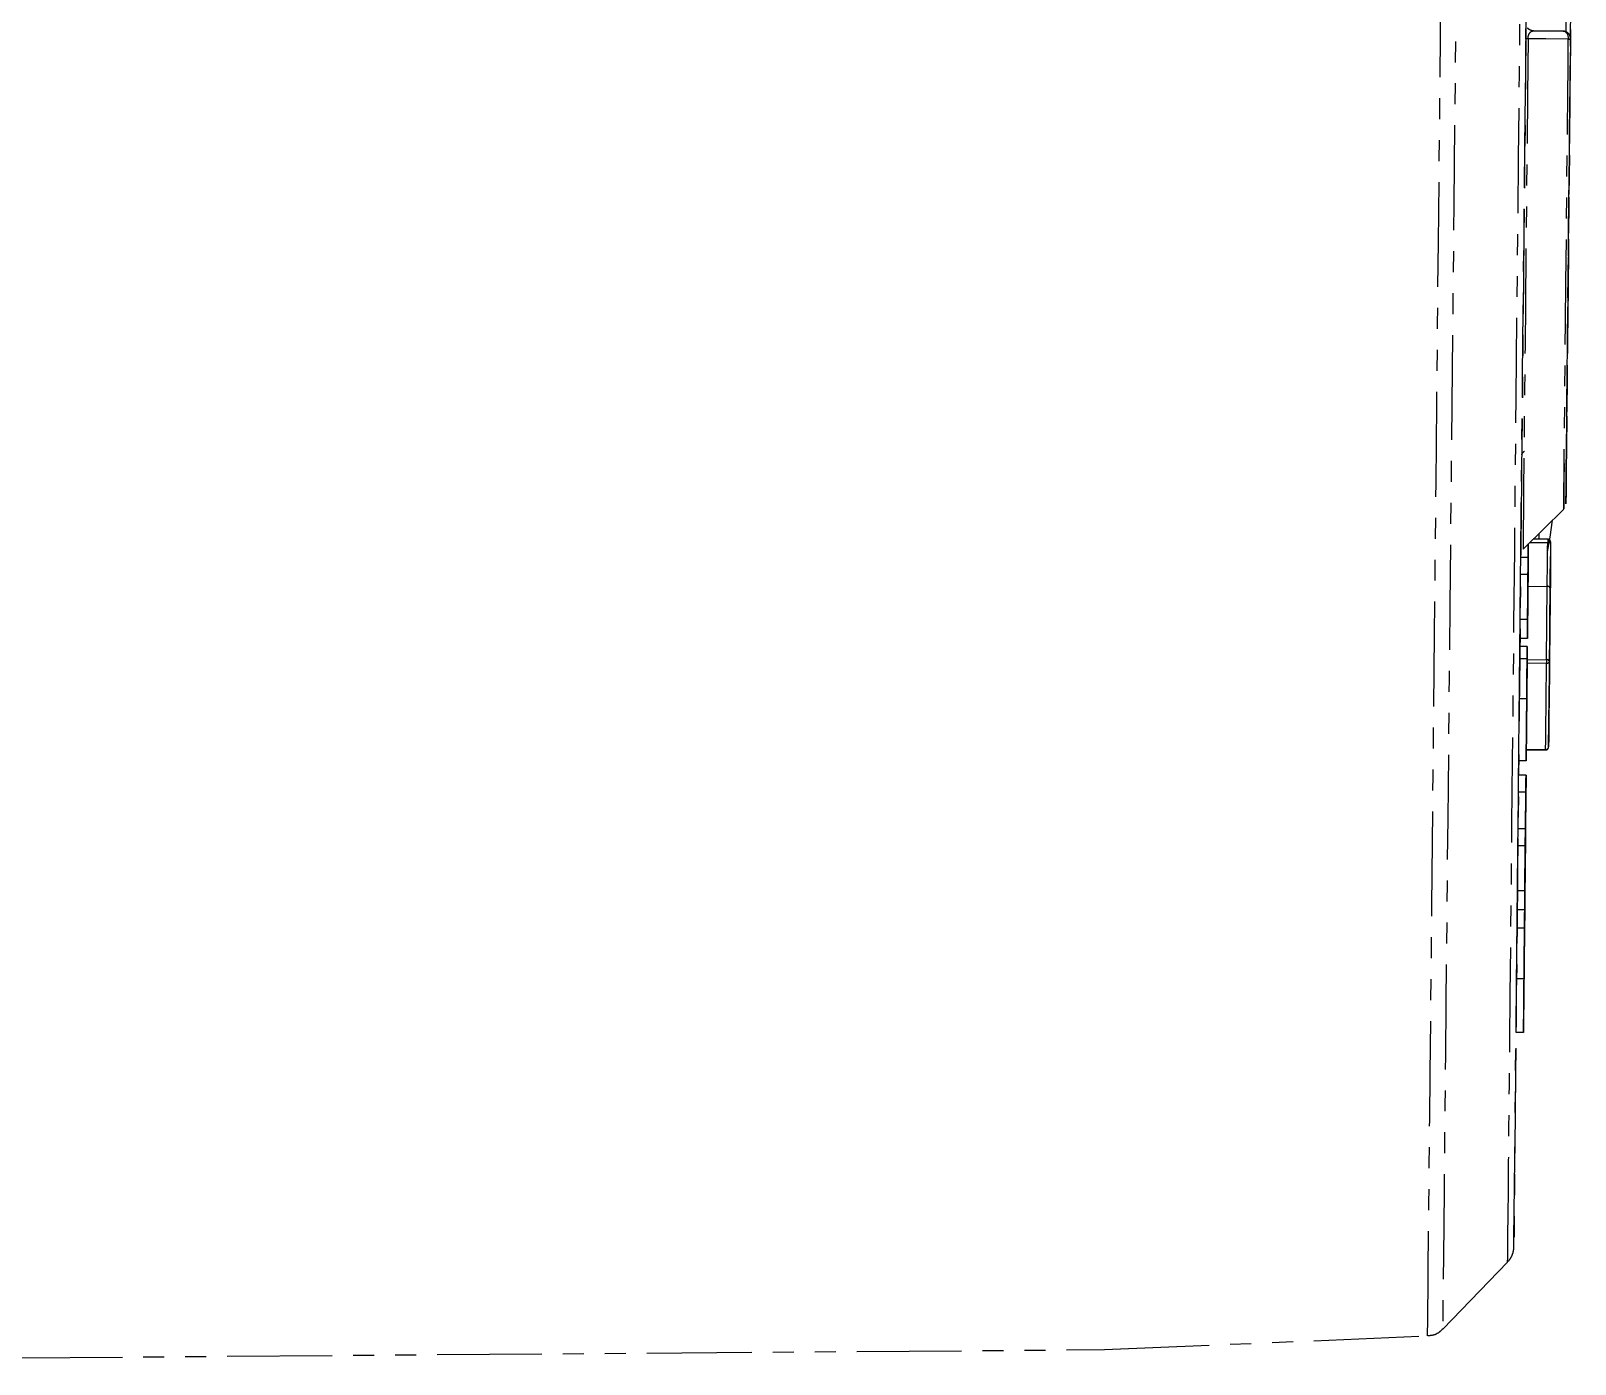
# Model space of a CAD drawing. Header units: millimetres. Extents: x 2454 to 4226, y 715 to 1968.
# Drawn here: x 3614.5 to 3708, y 949.5 to 1030.2 of the extents above; entities that cross this region are included whole.
import ezdxf

# ---------------------------------------------------------------- set-up
doc = ezdxf.new("R2010")
doc.units = ezdxf.units.MM
doc.linetypes.add('PHANTOM', pattern=[12.7, 6.35, -1.27, 1.27, -1.27, 1.27, -1.27])

msp = doc.modelspace()

# ---------------------------------------------------------------- linework, layer by layer
at = {"color": 7, "linetype": 'PHANTOM', "lineweight": 25}
for p, q in [((3705.43, 1030.236), (3707.229, 1030.218)), ((3705.43, 1030.236), (3705.43, 1030.236)), ((3707.23, 1030.218), (3705.43, 1030.236)), ((3707.229, 1030.218), (3707.23, 1030.218)), ((3707.524, 1027.819), (3707.543, 1029.737)), ((3707.675, 1029.764), (3707.675, 1029.764)), ((3707.471, 1009.204), (3707.451, 1007.189)), ((3707.451, 1007.168), (3707.451, 1007.189)), ((3707.451, 1007.189), (3707.451, 1007.178)), ((3707.425, 1004.489), (3707.445, 1006.504)), ((3704.8, 998.873), (3707.261, 1001.285)), ((3704.664, 998.36), (3704.686, 1000.575)), ((3705.114, 998.356), (3705.122, 999.188)), ((3705.122, 999.188), (3705.116, 998.599)), ((3706.293, 999.244), (3705.19, 999.255)), ((3705.421, 999.481), (3706.295, 999.472)), ((3706.295, 999.476), (3705.424, 999.484)), ((3705.756, 999.785), (3705.753, 999.481)), ((3705.759, 999.812), (3705.755, 999.481)), ((3706.295, 999.472), (3706.295, 999.476)), ((3704.653, 997.33), (3704.664, 998.36)), ((3705.114, 998.356), (3704.664, 998.36)), ((3705.12, 998.956), (3705.09, 995.925)), ((3705.091, 996.112), (3705.118, 998.803)), ((3705.103, 997.325), (3705.114, 998.356)), ((3705.118, 998.803), (3705.106, 997.58)), ((3705.116, 998.599), (3705.116, 998.599)), ((3705.116, 998.599), (3705.116, 998.599)), ((3705.122, 999.183), (3705.12, 998.956)), ((3704.626, 994.613), (3704.653, 997.33)), ((3705.103, 997.325), (3704.653, 997.33)), ((3705.076, 994.609), (3705.103, 997.325)), ((3705.106, 997.58), (3705.091, 996.112)), ((3706.454, 997.333), (3706.405, 992.37)), ((3706.454, 997.333), (3706.452, 997.079)), ((3705.096, 996.624), (3706.267, 996.612)), ((3706.223, 992.173), (3706.267, 996.612)), ((3706.446, 996.483), (3706.401, 992.044)), ((3706.45, 996.951), (3706.427, 994.66)), ((3705.093, 996.23), (3705.065, 993.449)), ((3705.09, 995.925), (3705.087, 995.707)), ((3705.093, 996.23), (3705.093, 996.23)), ((3705.093, 996.23), (3705.093, 996.23)), ((3705.093, 996.23), (3705.093, 996.23)), ((3705.076, 994.609), (3704.626, 994.613)), ((3706.427, 994.66), (3706.403, 992.179)), ((3706.422, 994.088), (3706.372, 989.124)), ((3706.424, 994.279), (3706.399, 991.797)), ((3706.424, 994.279), (3706.401, 991.988)), ((3706.426, 994.47), (3706.403, 992.179)), ((3706.426, 994.47), (3706.423, 994.215)), ((3704.603, 992.219), (3704.61, 992.981)), ((3704.61, 992.981), (3704.615, 993.454)), ((3704.61, 992.981), (3704.61, 992.981)), ((3705.06, 992.977), (3704.61, 992.981)), ((3705.06, 992.977), (3704.61, 992.981)), ((3705.065, 993.449), (3704.615, 993.454)), ((3705.034, 990.31), (3705.06, 992.977)), ((3705.06, 992.977), (3705.06, 992.977)), ((3705.065, 993.449), (3705.065, 993.449)), ((3704.603, 992.219), (3704.603, 992.219)), ((3705.053, 992.215), (3704.603, 992.219)), ((3705.053, 992.215), (3704.603, 992.219)), ((3705.049, 991.815), (3705.044, 991.325)), ((3705.053, 992.215), (3705.046, 991.597)), ((3705.054, 992.338), (3705.049, 991.815)), ((3706.22, 991.945), (3705.05, 991.957)), ((3705.052, 992.185), (3706.223, 992.173)), ((3705.053, 992.215), (3705.053, 992.215)), ((3705.054, 992.338), (3705.054, 992.338)), ((3706.399, 991.797), (3706.376, 989.506)), ((3706.403, 992.242), (3706.401, 991.988)), ((3705.042, 991.103), (3705.042, 991.103)), ((3706.35, 986.89), (3706.394, 991.329)), ((3705.034, 990.31), (3705.034, 990.31)), ((3705.029, 989.807), (3704.579, 989.811)), ((3706.375, 989.379), (3706.372, 989.124)), ((3704.998, 986.754), (3706.169, 986.742)), ((3704.998, 986.723), (3706.168, 986.711)), ((3704.533, 985.181), (3704.542, 986.045)), ((3704.533, 985.181), (3704.533, 985.181)), ((3704.983, 985.177), (3704.533, 985.181)), ((3704.983, 985.177), (3704.533, 985.181)), ((3704.991, 986.041), (3704.541, 986.045)), ((3704.983, 985.177), (3704.953, 982.177)), ((3704.983, 985.177), (3704.983, 985.177)), ((3704.5, 981.938), (3704.523, 984.153)), ((3704.973, 984.148), (3704.523, 984.153)), ((3704.95, 981.933), (3704.973, 984.148)), ((3704.956, 982.534), (3704.926, 979.503)), ((3704.928, 979.69), (3704.955, 982.381)), ((3704.955, 982.381), (3704.943, 981.158)), ((3704.959, 982.761), (3704.956, 982.534)), ((3704.49, 980.908), (3704.5, 981.938)), ((3704.95, 981.933), (3704.5, 981.938)), ((3704.94, 980.903), (3704.95, 981.933)), ((3704.953, 982.177), (3704.953, 982.177)), ((3704.953, 982.177), (3704.953, 982.177)), ((3704.463, 978.191), (3704.49, 980.908)), ((3704.94, 980.903), (3704.49, 980.908)), ((3704.913, 978.187), (3704.94, 980.903)), ((3704.943, 981.158), (3704.928, 979.69)), ((3704.929, 979.807), (3704.884, 975.233)), ((3704.929, 979.807), (3704.929, 979.807)), ((3704.929, 979.807), (3704.929, 979.807)), ((3704.929, 979.807), (3704.929, 979.807)), ((3704.926, 979.503), (3704.924, 979.285)), ((3704.913, 978.187), (3704.463, 978.191)), ((3704.902, 977.036), (3704.452, 977.041)), ((3704.891, 975.916), (3704.441, 975.921)), ((3704.884, 975.233), (3704.875, 974.357)), ((3704.884, 975.194), (3704.889, 975.762)), ((3704.875, 974.357), (3704.87, 973.807)), ((3704.871, 973.927), (3704.871, 973.927)), ((3704.378, 969.602), (3704.41, 972.853)), ((3704.86, 972.848), (3704.41, 972.853)), ((3704.828, 969.598), (3704.86, 972.848)), ((3704.855, 972.356), (3704.828, 969.598)), ((3704.848, 971.594), (3704.855, 972.329)), ((3704.855, 972.306), (3704.848, 971.594)), ((3704.855, 972.356), (3704.855, 972.356)), ((3704.848, 971.594), (3704.848, 971.594)), ((3704.848, 971.594), (3704.848, 971.594)), ((3704.836, 970.36), (3704.835, 970.36)), ((3704.254, 957.15), (3704.378, 969.602)), ((3704.828, 969.598), (3704.378, 969.602)), ((3704.828, 969.598), (3704.828, 969.598)), ((3704.828, 969.598), (3704.828, 969.598)), ((3704.253, 956.958), (3704.254, 957.15)), ((3699.937, 951.649), (3703.869, 955.711)), ((3679.46, 950.409), (3699.025, 951.239)), ((3562.872, 949.532), (3679.46, 950.409))]:
    msp.add_line(p, q, dxfattribs=at)
at = {"color": 7, "linetype": 'PHANTOM', "lineweight": 25, "flags": 128}
for points in [[(3699.025, 951.239), (3699.025, 951.247), (3699.027, 951.474), (3699.032, 952.015), (3699.04, 952.869), (3699.052, 954.032), (3699.066, 955.499), (3699.084, 957.265), (3699.104, 959.323), (3699.128, 961.664), (3699.153, 964.281), (3699.182, 967.162), (3699.213, 970.297), (3699.247, 973.673), (3699.282, 977.278), (3699.32, 981.097), (3699.36, 985.115), (3699.402, 989.317), (3699.445, 993.687), (3699.49, 998.208), (3699.536, 1002.861), (3699.584, 1007.63), (3699.632, 1012.496), (3699.681, 1017.439), (3699.731, 1022.44), (3699.781, 1027.481), (3699.831, 1032.542), (3699.881, 1037.602), (3699.932, 1042.643), (3699.981, 1047.645), (3700.03, 1052.588), (3700.079, 1057.454), (3700.126, 1062.222), (3700.172, 1066.876), (3700.217, 1071.397), (3700.261, 1075.766), (3700.303, 1079.969), (3700.343, 1083.987), (3700.381, 1087.806), (3700.416, 1091.41), (3700.45, 1094.787), (3700.481, 1097.922), (3700.51, 1100.803), (3700.536, 1103.42), (3700.559, 1105.761), (3700.58, 1107.819), (3700.598, 1109.585), (3700.612, 1111.052), (3700.624, 1112.215), (3700.632, 1113.068), (3700.638, 1113.61), (3700.64, 1113.837), (3700.64, 1113.845)], [(3701.545, 1113.417), (3701.545, 1113.406), (3701.542, 1113.161), (3701.536, 1112.591), (3701.527, 1111.699), (3701.515, 1110.488), (3701.5, 1108.964), (3701.482, 1107.132), (3701.46, 1104.999), (3701.436, 1102.575), (3701.409, 1099.869), (3701.38, 1096.891), (3701.347, 1093.655), (3701.313, 1090.172), (3701.276, 1086.458), (3701.237, 1082.526), (3701.196, 1078.394), (3701.153, 1074.076), (3701.108, 1069.592), (3701.062, 1064.958), (3701.015, 1060.193), (3700.966, 1055.318), (3700.917, 1050.35), (3700.867, 1045.311), (3700.816, 1040.22), (3700.765, 1035.099), (3700.714, 1029.967), (3700.663, 1024.845), (3700.613, 1019.755), (3700.563, 1014.716), (3700.513, 1009.748), (3700.465, 1004.872), (3700.418, 1000.108), (3700.372, 995.474), (3700.327, 990.99), (3700.284, 986.672), (3700.243, 982.539), (3700.204, 978.608), (3700.167, 974.893), (3700.133, 971.411), (3700.101, 968.174), (3700.071, 965.197), (3700.044, 962.491), (3700.02, 960.067), (3699.999, 957.934), (3699.981, 956.102), (3699.966, 954.577), (3699.954, 953.366), (3699.945, 952.474), (3699.94, 951.905), (3699.937, 951.659), (3699.937, 951.649)], [(3703.869, 955.711), (3703.869, 955.718), (3703.872, 955.946), (3703.877, 956.496), (3703.885, 957.367), (3703.897, 958.553), (3703.912, 960.051), (3703.93, 961.854), (3703.951, 963.954), (3703.974, 966.343), (3704.001, 969.01), (3704.03, 971.944), (3704.061, 975.134), (3704.095, 978.564), (3704.132, 982.222), (3704.17, 986.092), (3704.211, 990.156), (3704.253, 994.399), (3704.296, 998.803), (3704.341, 1003.348), (3704.388, 1008.016), (3704.435, 1012.787), (3704.483, 1017.64), (3704.532, 1022.557), (3704.582, 1027.515), (3704.631, 1032.494), (3704.68, 1037.473), (3704.73, 1042.432), (3704.779, 1047.348), (3704.827, 1052.202), (3704.874, 1056.973), (3704.921, 1061.641), (3704.966, 1066.186), (3705.01, 1070.589), (3705.052, 1074.832), (3705.092, 1078.897), (3705.131, 1082.766), (3705.167, 1086.424), (3705.201, 1089.855), (3705.233, 1093.044), (3705.262, 1095.978), (3705.289, 1098.646), (3705.313, 1101.034), (3705.334, 1103.134), (3705.352, 1104.937), (3705.367, 1106.435), (3705.378, 1107.622), (3705.387, 1108.492), (3705.393, 1109.042), (3705.395, 1109.271), (3705.395, 1109.278)], [(3705.757, 1108.345), (3705.757, 1108.338), (3705.754, 1108.112), (3705.749, 1107.569), (3705.74, 1106.709), (3705.728, 1105.537), (3705.714, 1104.057), (3705.696, 1102.276), (3705.675, 1100.201), (3705.652, 1097.841), (3705.625, 1095.206), (3705.597, 1092.308), (3705.565, 1089.157), (3705.531, 1085.768), (3705.496, 1082.154), (3705.457, 1078.331), (3705.418, 1074.316), (3705.376, 1070.124), (3705.333, 1065.774), (3705.288, 1061.284), (3705.242, 1056.673), (3705.195, 1051.96), (3705.148, 1047.165), (3705.099, 1042.308), (3705.051, 1037.409), (3705.002, 1032.491), (3704.953, 1027.572), (3704.904, 1022.673), (3704.856, 1017.817), (3704.808, 1013.021), (3704.762, 1008.308), (3704.716, 1003.697), (3704.671, 999.207), (3704.628, 994.857), (3704.586, 990.665), (3704.546, 986.65), (3704.509, 982.827), (3704.473, 979.213), (3704.439, 975.824), (3704.408, 972.673), (3704.379, 969.775), (3704.353, 967.14), (3704.33, 964.78), (3704.309, 962.705), (3704.291, 960.924), (3704.277, 959.444), (3704.265, 958.272), (3704.257, 957.412), (3704.251, 956.869), (3704.249, 956.643), (3704.249, 956.636)], [(3707.451, 1007.189), (3707.472, 1009.217), (3707.494, 1011.509), (3707.52, 1014.04), (3707.547, 1016.779), (3707.576, 1019.697), (3707.606, 1022.759), (3707.638, 1025.932), (3707.67, 1029.179), (3707.703, 1032.464), (3707.735, 1035.748), (3707.768, 1038.995), (3707.799, 1042.168), (3707.83, 1045.231), (3707.859, 1048.148), (3707.886, 1050.888), (3707.911, 1053.418), (3707.934, 1055.71), (3707.954, 1057.739)], [(3707.934, 1055.723), (3707.915, 1053.845), (3707.894, 1051.728), (3707.871, 1049.395), (3707.846, 1046.873), (3707.819, 1044.189), (3707.791, 1041.375), (3707.762, 1038.46), (3707.733, 1035.479), (3707.703, 1032.464), (3707.673, 1029.448), (3707.643, 1026.467), (3707.614, 1023.553), (3707.586, 1020.738), (3707.56, 1018.055), (3707.534, 1015.532), (3707.511, 1013.2), (3707.49, 1011.082), (3707.471, 1009.204)], [(3707.42, 1030.181), (3707.443, 1032.466), (3707.465, 1034.696)], [(3704.698, 1001.823), (3704.685, 1000.565), (3704.676, 999.604), (3704.669, 998.95), (3704.666, 998.609), (3704.666, 998.584), (3704.668, 998.875), (3704.674, 999.479), (3704.683, 1000.391), (3704.695, 1001.603), (3704.71, 1003.102), (3704.728, 1004.876), (3704.748, 1006.907), (3704.77, 1009.176), (3704.795, 1011.663), (3704.822, 1014.345), (3704.85, 1017.195), (3704.88, 1020.188), (3704.911, 1023.296), (3704.942, 1026.49), (3704.975, 1029.739)], [(3705.107, 1029.764), (3705.073, 1026.376), (3705.04, 1023.052), (3705.008, 1019.826), (3704.977, 1016.73), (3704.948, 1013.797), (3704.921, 1011.058), (3704.896, 1008.539), (3704.873, 1006.268), (3704.854, 1004.268), (3704.837, 1002.56), (3704.823, 1001.161), (3704.812, 1000.085), (3704.805, 999.344), (3704.801, 998.946), (3704.8, 998.873)], [(3707.543, 1029.737), (3706.179, 1029.752), (3705.107, 1029.764)], [(3707.675, 1029.764), (3707.643, 1026.507), (3707.611, 1023.319), (3707.58, 1020.234), (3707.551, 1017.288), (3707.524, 1014.514), (3707.498, 1011.944), (3707.475, 1009.607), (3707.454, 1007.53), (3707.436, 1005.736), (3707.422, 1004.246), (3707.41, 1003.076), (3707.402, 1002.24), (3707.397, 1001.747), (3707.396, 1001.603), (3707.398, 1001.81), (3707.403, 1002.364), (3707.412, 1003.261), (3707.425, 1004.489)], [(3707.419, 1003.92), (3707.419, 1003.92), (3707.42, 1004.063), (3707.425, 1004.524), (3707.432, 1005.297), (3707.443, 1006.374), (3707.456, 1007.744), (3707.473, 1009.39), (3707.492, 1011.294), (3707.513, 1013.435), (3707.536, 1015.788), (3707.561, 1018.329), (3707.588, 1021.028), (3707.616, 1023.854), (3707.645, 1026.777), (3707.675, 1029.764)], [(3707.288, 1004.041), (3707.278, 1003.018), (3707.269, 1002.134), (3707.263, 1001.56), (3707.261, 1001.301), (3707.261, 1001.359), (3707.265, 1001.735), (3707.272, 1002.423), (3707.282, 1003.418), (3707.294, 1004.709), (3707.31, 1006.284), (3707.328, 1008.125), (3707.349, 1010.214), (3707.372, 1012.53), (3707.397, 1015.049), (3707.424, 1017.746), (3707.452, 1020.593), (3707.482, 1023.56), (3707.512, 1026.619), (3707.524, 1027.819)], [(3707.445, 1006.504), (3707.433, 1005.396), (3707.425, 1004.59), (3707.425, 1004.525)], [(3707.425, 1004.525), (3707.42, 1004.096), (3707.419, 1003.92)], [(3706.288, 998.704), (3706.445, 999.591), (3706.58, 1000.618)], [(3706.267, 996.612), (3706.27, 996.88), (3706.272, 997.177), (3706.276, 997.497), (3706.279, 997.835), (3706.282, 998.184), (3706.286, 998.54), (3706.29, 998.895), (3706.293, 999.244)], [(3706.295, 999.472), (3706.295, 999.467), (3706.295, 999.452), (3706.295, 999.429), (3706.295, 999.399), (3706.294, 999.364), (3706.294, 999.325), (3706.293, 999.284), (3706.293, 999.244)], [(3706.402, 992.067), (3706.416, 993.491), (3706.43, 994.864), (3706.442, 996.131), (3706.453, 997.238), (3706.462, 998.139), (3706.469, 998.798), (3706.472, 999.187), (3706.473, 999.291)], [(3706.473, 999.291), (3706.47, 998.919), (3706.466, 998.54), (3706.462, 998.16), (3706.459, 997.787), (3706.455, 997.427), (3706.452, 997.085), (3706.448, 996.769), (3706.446, 996.483)], [(3706.454, 997.333), (3706.454, 997.344), (3706.454, 997.353), (3706.454, 997.358), (3706.454, 997.36), (3706.454, 997.358), (3706.454, 997.353), (3706.454, 997.344), (3706.454, 997.333)], [(3706.452, 997.079), (3706.451, 997.065), (3706.451, 997.049), (3706.451, 997.033), (3706.451, 997.015), (3706.451, 996.997), (3706.451, 996.981), (3706.45, 996.965), (3706.45, 996.951)], [(3706.423, 994.215), (3706.423, 994.201), (3706.423, 994.186), (3706.423, 994.169), (3706.423, 994.151), (3706.422, 994.134), (3706.422, 994.117), (3706.422, 994.101), (3706.422, 994.088)], [(3706.426, 994.47), (3706.426, 994.481), (3706.426, 994.489), (3706.426, 994.494), (3706.426, 994.496), (3706.426, 994.494), (3706.426, 994.489), (3706.426, 994.481), (3706.426, 994.47)], [(3706.169, 986.742), (3706.174, 987.278), (3706.18, 987.85), (3706.186, 988.456), (3706.192, 989.094), (3706.199, 989.764), (3706.206, 990.463), (3706.213, 991.191), (3706.22, 991.945)], [(3706.223, 992.173), (3706.222, 992.149), (3706.222, 992.123), (3706.222, 992.094), (3706.222, 992.063), (3706.221, 992.032), (3706.221, 992.001), (3706.221, 991.972), (3706.22, 991.945)], [(3706.401, 992.044), (3706.398, 992.024), (3706.387, 992.006), (3706.371, 991.988), (3706.348, 991.973), (3706.321, 991.961), (3706.289, 991.952), (3706.256, 991.947), (3706.22, 991.945)], [(3706.401, 992.044), (3706.394, 991.297), (3706.387, 990.576), (3706.38, 989.883), (3706.373, 989.22), (3706.367, 988.587), (3706.361, 987.987), (3706.356, 987.421), (3706.35, 986.89)], [(3706.394, 991.329), (3706.397, 991.579), (3706.399, 991.79), (3706.401, 991.957), (3706.402, 992.077), (3706.403, 992.15), (3706.403, 992.172)], [(3706.401, 991.988), (3706.401, 991.977), (3706.401, 991.968), (3706.401, 991.963), (3706.401, 991.961), (3706.401, 991.963), (3706.401, 991.968), (3706.401, 991.977), (3706.401, 991.988)], [(3706.403, 992.172), (3706.403, 992.172), (3706.403, 992.144), (3706.402, 992.067)], [(3706.405, 992.37), (3706.405, 992.356), (3706.404, 992.34), (3706.404, 992.323), (3706.404, 992.306), (3706.404, 992.288), (3706.404, 992.271), (3706.404, 992.256), (3706.403, 992.242)], [(3706.372, 989.124), (3706.372, 989.113), (3706.372, 989.105), (3706.372, 989.099), (3706.372, 989.098), (3706.372, 989.099), (3706.372, 989.105), (3706.372, 989.113), (3706.372, 989.124)], [(3706.376, 989.506), (3706.376, 989.492), (3706.376, 989.477), (3706.376, 989.46), (3706.376, 989.442), (3706.375, 989.425), (3706.375, 989.408), (3706.375, 989.392), (3706.375, 989.379)], [(3706.169, 986.742), (3706.169, 986.727), (3706.169, 986.717), (3706.168, 986.712), (3706.168, 986.711)], [(3704.249, 956.636), (3704.25, 956.737), (3704.253, 956.958)]]:
    msp.add_lwpolyline(points, dxfattribs=at)
at = {"color": 7, "linetype": 'PHANTOM', "lineweight": 25}
for centre, radius, start, end in [((3707.14, 1029.817), 0.411, 348.78489, 77.39609), ((3707.225, 1029.768), 0.45, 359.4307, 89.4307), ((3705.087, 1029.5), 0.265, 85.80389, 115.2076), ((3707.562, 1029.986), 0.249, 265.65981, 297.05192), ((3706.337, 999.448), 0.208, 257.87023, 310.97044), ((3706.294, 999.292), 0.18, 359.44321, 89.44317), ((3706.288, 996.453), 0.161, 10.85333, 97.4799), ((3706.244, 992.014), 0.161, 10.85333, 97.4799), ((3706.17, 986.891), 0.18, 269.4307, 359.43204), ((3706.185, 986.908), 0.167, 264.58095, 353.57411)]:
    msp.add_arc(centre, radius, start, end, dxfattribs=at)
for points, knots in [([(3704.975, 1029.739), (3704.975, 1029.814), (3704.977, 1029.963), (3704.979, 1030.235), (3704.982, 1030.487), (3704.984, 1030.66), (3704.984, 1030.68), (3704.984, 1030.691)], [0, 0, 0, 0, 0.125386, 0.251061, 0.500313, 0.750116, 1, 1, 1, 1]), ([(3705.43, 1030.236), (3705.366, 1030.244), (3705.269, 1030.257), (3705.152, 1030.329), (3705.104, 1030.382), (3705.081, 1030.407)], [0, 0, 0, 0, 0.49907, 0.762803, 1, 1, 1, 1]), ([(3705.107, 1029.764), (3705.107, 1029.783), (3705.106, 1029.821), (3705.115, 1029.897), (3705.137, 1029.983), (3705.174, 1030.065), (3705.235, 1030.154), (3705.321, 1030.223), (3705.393, 1030.232), (3705.43, 1030.236)], [0, 0, 0, 0, 0.04691, 0.093633, 0.194711, 0.311017, 0.43912, 0.713502, 1, 1, 1, 1]), ([(3707.419, 1030.174), (3707.392, 1030.186), (3707.331, 1030.211), (3707.265, 1030.216), (3707.23, 1030.218)], [0, 0, 0, 0, 0.4553313, 1, 1, 1, 1]), ([(3707.675, 1029.764), (3707.671, 1029.812), (3707.664, 1029.895), (3707.61, 1030.011), (3707.533, 1030.108), (3707.456, 1030.153), (3707.419, 1030.174)], [0, 0, 0, 0, 0.294647, 0.501246, 0.766423, 1, 1, 1, 1]), ([(3704.781, 1008.094), (3704.778, 1008.093), (3704.771, 1008.093), (3704.762, 1008.088), (3704.761, 1008.081), (3704.76, 1008.076)], [0, 0, 0, 0, 0.217261, 0.447737, 1, 1, 1, 1]), ([(3704.725, 1004.575), (3704.727, 1004.581), (3704.73, 1004.594), (3704.758, 1004.652), (3704.806, 1004.725), (3704.857, 1004.773), (3704.882, 1004.797)], [0, 0, 0, 0, 0.263725, 0.511139, 0.753795, 1, 1, 1, 1]), ([(3705.116, 998.599), (3705.117, 998.709), (3705.119, 998.917), (3705.121, 999.101), (3705.122, 999.188)], [0, 0, 0, 0, 0.529935, 1, 1, 1, 1]), ([(3705.085, 995.423), (3705.085, 995.43), (3705.085, 995.443), (3705.088, 995.746), (3705.091, 996.046), (3705.093, 996.23)], [0, 0, 0, 0, 0.280881, 0.558857, 1, 1, 1, 1]), ([(3705.087, 995.707), (3705.087, 995.626), (3705.085, 995.481), (3705.085, 995.441), (3705.085, 995.423)], [0, 0, 0, 0, 0.560389, 1, 1, 1, 1]), ([(3704.615, 993.454), (3704.617, 993.625), (3704.62, 993.968), (3704.624, 994.335), (3704.625, 994.508), (3704.626, 994.613)], [0, 0, 0, 0, 0.277759, 0.558212, 1, 1, 1, 1]), ([(3705.065, 993.449), (3705.067, 993.62), (3705.07, 993.963), (3705.074, 994.331), (3705.075, 994.503), (3705.076, 994.609)], [0, 0, 0, 0, 0.277759, 0.558212, 1, 1, 1, 1]), ([(3705.06, 992.977), (3705.059, 992.876), (3705.057, 992.675), (3705.055, 992.451), (3705.054, 992.334), (3705.054, 992.336), (3705.054, 992.338)], [0, 0, 0, 0, 0.186749, 0.372334, 0.559123, 1, 1, 1, 1]), ([(3704.579, 989.811), (3704.583, 990.266), (3704.591, 991.079), (3704.599, 991.871), (3704.603, 992.219)], [0, 0, 0, 0, 0.5599154, 1, 1, 1, 1]), ([(3705.029, 989.807), (3705.033, 990.262), (3705.041, 991.075), (3705.049, 991.866), (3705.053, 992.215)], [0, 0, 0, 0, 0.559915, 1, 1, 1, 1]), ([(3705.044, 991.325), (3705.04, 990.982), (3705.034, 990.369), (3705.027, 989.675), (3705.024, 989.369)], [0, 0, 0, 0, 0.559112, 1, 1, 1, 1]), ([(3705.027, 989.601), (3705.029, 989.818), (3705.033, 990.25), (3705.039, 990.816), (3705.041, 991.076), (3705.042, 991.094), (3705.042, 991.103)], [0, 0, 0, 0, 0.281149, 0.559501, 0.77912, 1, 1, 1, 1]), ([(3705.046, 991.597), (3705.046, 991.517), (3705.044, 991.357), (3705.04, 990.907), (3705.034, 990.303), (3705.03, 989.92), (3705.028, 989.728)], [0, 0, 0, 0, 0.2807684, 0.5596325, 0.7793612, 1, 1, 1, 1]), ([(3705.042, 991.103), (3705.042, 991.1), (3705.042, 991.095), (3705.041, 991.04), (3705.038, 990.71), (3705.035, 990.444), (3705.034, 990.31)], [0, 0, 0, 0, 0.281496, 0.561608, 0.779328, 1, 1, 1, 1]), ([(3704.541, 986.045), (3704.542, 986.085), (3704.542, 986.165), (3704.55, 986.974), (3704.564, 988.325), (3704.574, 989.316), (3704.579, 989.811)], [0, 0, 0, 0, 0.280862, 0.560394, 0.779988, 1, 1, 1, 1]), ([(3704.991, 986.041), (3704.992, 986.081), (3704.992, 986.16), (3705, 986.97), (3705.014, 988.32), (3705.024, 989.311), (3705.029, 989.807)], [0, 0, 0, 0, 0.280862, 0.560394, 0.779988, 1, 1, 1, 1]), ([(3705.024, 989.369), (3705.019, 988.832), (3705.011, 988.024), (3705.002, 987.146), (3704.996, 986.503), (3704.992, 986.098), (3704.991, 986.06), (3704.991, 986.041)], [0, 0, 0, 0, 0.24891, 0.374053, 0.49929, 0.749224, 1, 1, 1, 1]), ([(3705.028, 989.728), (3705.026, 989.516), (3705.022, 989.092), (3705.014, 988.346), (3705.008, 987.758), (3705.005, 987.442), (3705.005, 987.414), (3705.005, 987.399)], [0, 0, 0, 0, 0.1250099, 0.2499863, 0.4986889, 0.7491401, 1, 1, 1, 1]), ([(3705.005, 987.399), (3705.005, 987.412), (3705.005, 987.436), (3705.008, 987.688), (3705.013, 988.219), (3705.02, 988.964), (3705.025, 989.388), (3705.027, 989.601)], [0, 0, 0, 0, 0.250973, 0.501644, 0.750146, 0.874991, 1, 1, 1, 1]), ([(3704.523, 984.153), (3704.523, 984.244), (3704.525, 984.37), (3704.529, 984.792), (3704.531, 985.051), (3704.533, 985.181)], [0, 0, 0, 0, 0.560642, 0.779888, 1, 1, 1, 1]), ([(3704.973, 984.148), (3704.973, 984.239), (3704.975, 984.366), (3704.979, 984.787), (3704.981, 985.047), (3704.983, 985.177)], [0, 0, 0, 0, 0.560642, 0.779888, 1, 1, 1, 1]), ([(3704.953, 982.177), (3704.954, 982.285), (3704.956, 982.5), (3704.959, 982.798), (3704.961, 982.966), (3704.961, 982.973), (3704.961, 982.977)], [0, 0, 0, 0, 0.281196, 0.560708, 0.779652, 1, 1, 1, 1]), ([(3704.961, 982.977), (3704.961, 982.956), (3704.96, 982.919), (3704.959, 982.809), (3704.959, 982.761)], [0, 0, 0, 0, 0.559614, 1, 1, 1, 1]), ([(3704.921, 979.001), (3704.921, 979.008), (3704.922, 979.021), (3704.925, 979.323), (3704.928, 979.623), (3704.929, 979.807)], [0, 0, 0, 0, 0.280881, 0.558857, 1, 1, 1, 1]), ([(3704.924, 979.285), (3704.923, 979.204), (3704.922, 979.059), (3704.922, 979.019), (3704.921, 979.001)], [0, 0, 0, 0, 0.5603886, 1, 1, 1, 1]), ([(3704.452, 977.041), (3704.454, 977.21), (3704.457, 977.549), (3704.461, 977.914), (3704.462, 978.086), (3704.463, 978.191)], [0, 0, 0, 0, 0.277989, 0.558369, 1, 1, 1, 1]), ([(3704.902, 977.036), (3704.904, 977.205), (3704.907, 977.545), (3704.911, 977.91), (3704.912, 978.082), (3704.913, 978.187)], [0, 0, 0, 0, 0.277989, 0.558369, 1, 1, 1, 1]), ([(3704.439, 975.766), (3704.441, 975.928), (3704.443, 976.153), (3704.448, 976.637), (3704.451, 976.906), (3704.452, 977.041)], [0, 0, 0, 0, 0.560153, 0.779868, 1, 1, 1, 1]), ([(3704.889, 975.762), (3704.891, 975.906), (3704.893, 976.123), (3704.897, 976.577), (3704.9, 976.883), (3704.902, 977.036)], [0, 0, 0, 0, 0.500859, 0.750056, 1, 1, 1, 1]), ([(3704.41, 972.853), (3704.414, 973.216), (3704.421, 973.942), (3704.43, 974.834), (3704.436, 975.419), (3704.44, 975.843), (3704.44, 975.89), (3704.441, 975.921)], [0, 0, 0, 0, 0.250739, 0.500635, 0.625825, 0.750925, 1, 1, 1, 1]), ([(3704.86, 972.848), (3704.864, 973.213), (3704.871, 973.936), (3704.88, 974.826), (3704.886, 975.412), (3704.889, 975.719), (3704.89, 975.884), (3704.891, 975.905), (3704.891, 975.916)], [0, 0, 0, 0, 0.250661, 0.497944, 0.62505, 0.748503, 0.863046, 1, 1, 1, 1]), ([(3704.891, 975.916), (3704.89, 975.889), (3704.89, 975.837), (3704.886, 975.408), (3704.879, 974.745), (3704.874, 974.216), (3704.871, 973.927)], [0, 0, 0, 0, 0.259747, 0.498855, 0.726238, 1, 1, 1, 1]), ([(3704.871, 973.927), (3704.872, 974.072), (3704.875, 974.354), (3704.88, 974.813), (3704.882, 975.041), (3704.884, 975.194)], [0, 0, 0, 0, 0.254228, 0.496443, 1, 1, 1, 1]), ([(3704.855, 972.329), (3704.858, 972.619), (3704.862, 973.055), (3704.868, 973.608), (3704.871, 973.971), (3704.874, 974.258), (3704.877, 974.513), (3704.877, 974.54), (3704.877, 974.558)], [0, 0, 0, 0, 0.25081, 0.377495, 0.500739, 0.621995, 0.75072, 1, 1, 1, 1]), ([(3704.877, 974.558), (3704.877, 974.542), (3704.877, 974.517), (3704.875, 974.295), (3704.872, 974.035), (3704.869, 973.704), (3704.864, 973.206), (3704.86, 972.808), (3704.857, 972.546)], [0, 0, 0, 0, 0.2489128, 0.3771277, 0.4994141, 0.6203197, 0.749749, 1, 1, 1, 1]), ([(3704.87, 973.807), (3704.868, 973.649), (3704.866, 973.451), (3704.862, 973.069), (3704.859, 972.744), (3704.857, 972.483), (3704.855, 972.306)], [0, 0, 0, 0, 0.500463, 0.628032, 0.749537, 1, 1, 1, 1]), ([(3704.857, 972.546), (3704.856, 972.387), (3704.852, 972.07), (3704.849, 971.753), (3704.848, 971.594)], [0, 0, 0, 0, 0.500066, 1, 1, 1, 1]), ([(3704.848, 971.594), (3704.848, 971.587), (3704.848, 971.579), (3704.849, 971.717), (3704.85, 971.802), (3704.852, 972.011), (3704.854, 972.218), (3704.855, 972.356)], [0, 0, 0, 0, 0.500445, 0.5665268, 0.6257658, 0.7503222, 1, 1, 1, 1]), ([(3704.828, 969.598), (3704.829, 969.736), (3704.831, 969.944), (3704.834, 970.185), (3704.836, 970.392), (3704.836, 970.374), (3704.836, 970.36)], [0, 0, 0, 0, 0.250779, 0.376435, 0.500232, 1, 1, 1, 1]), ([(3704.835, 970.36), (3704.835, 970.358), (3704.835, 970.355), (3704.835, 970.323), (3704.834, 970.183), (3704.831, 969.945), (3704.829, 969.737), (3704.828, 969.598)], [0, 0, 0, 0, 0.249787, 0.498689, 0.623422, 0.747972, 1, 1, 1, 1]), ([(3703.9, 955.748), (3703.958, 955.818), (3704.068, 955.953), (3704.167, 956.171), (3704.221, 956.357), (3704.241, 956.488), (3704.247, 956.566), (3704.248, 956.597), (3704.249, 956.609), (3704.249, 956.617), (3704.249, 956.625), (3704.249, 956.634), (3704.249, 956.638), (3704.25, 956.68), (3704.251, 956.777), (3704.252, 956.946), (3704.253, 956.965)], [0, 0, 0, 0, 0.034496, 0.065701, 0.09029, 0.107767, 0.116387, 0.119361, 0.121526, 0.124166, 0.12878, 0.140127, 0.186902, 0.375129, 0.932843, 1, 1, 1, 1]), ([(3699.036, 951.257), (3699.168, 951.269), (3699.435, 951.292), (3699.751, 951.465), (3699.901, 951.622), (3699.958, 951.683)], [0, 0, 0, 0, 0.377862, 0.761117, 1, 1, 1, 1])]:
    msp.add_open_spline(points, degree=3, knots=knots, dxfattribs=at)

doc.saveas('drawing.dxf')
